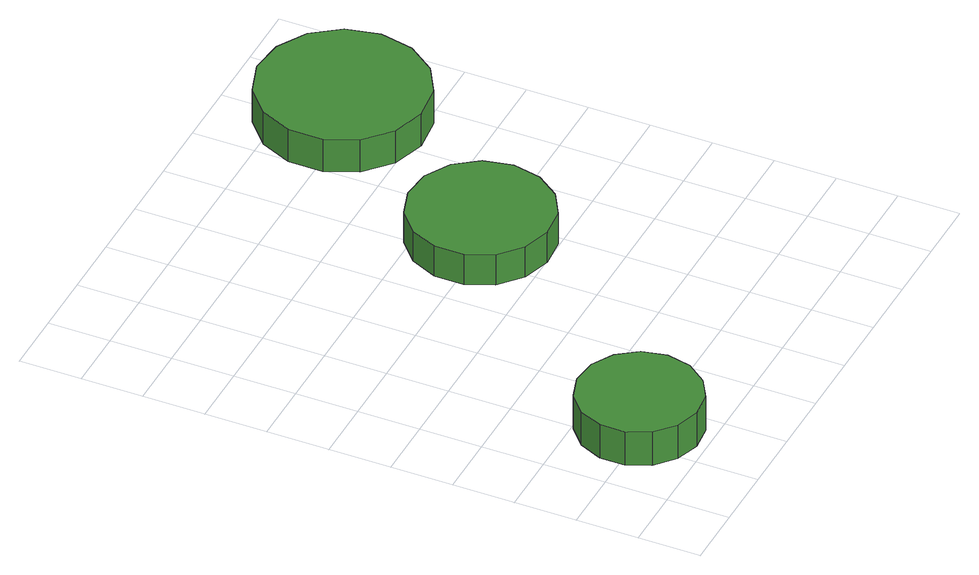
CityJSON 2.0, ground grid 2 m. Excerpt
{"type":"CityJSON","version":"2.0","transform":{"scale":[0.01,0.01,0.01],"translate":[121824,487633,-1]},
"CityObjects":{
"tree1":{"type":"SolitaryVegetationObject","attributes":{"function":"something"},"geometry":[{"type":"MultiSurface","lod":"1","boundaries":[[[0,1,2,3,4,5,6,7,8,9,10,11,12,13,14]],[[15,16,17,18,19,20,21,22,23,24,25,26,27,28,29]],[[0,29,28,1]],[[1,28,27,2]],[[2,27,26,3]],[[3,26,25,4]],[[4,25,24,5]],[[5,24,23,6]],[[6,23,22,7]],[[7,22,21,8]],[[8,21,20,9]],[[9,20,19,10]],[[10,19,18,11]],[[11,18,17,12]],[[12,17,16,13]],[[13,16,15,14]],[[14,15,29,0]]]}]},
"tree2":{"type":"SolitaryVegetationObject","attributes":{"function":"something"},"geometry":[{"type":"MultiSurface","lod":"1","boundaries":[[[30,31,32,33,34,35,36,37,38,39,40,41,42,43,44]],[[45,46,47,48,49,50,51,52,53,54,55,56,57,58,59]],[[30,59,58,31]],[[31,58,57,32]],[[32,57,56,33]],[[33,56,55,34]],[[34,55,54,35]],[[35,54,53,36]],[[36,53,52,37]],[[37,52,51,38]],[[38,51,50,39]],[[39,50,49,40]],[[40,49,48,41]],[[41,48,47,42]],[[42,47,46,43]],[[43,46,45,44]],[[44,45,59,30]]]}]},
"tree3":{"type":"SolitaryVegetationObject","attributes":{"function":"something"},"geometry":[{"type":"MultiSurface","lod":"1","boundaries":[[[60,61,62,63,64,65,66,67,68,69,70,71,72,73,74]],[[75,76,77,78,79,80,81,82,83,84,85,86,87,88,89]],[[60,89,88,61]],[[61,88,87,62]],[[62,87,86,63]],[[63,86,85,64]],[[64,85,84,65]],[[65,84,83,66]],[[66,83,82,67]],[[67,82,81,68]],[[68,81,80,69]],[[69,80,79,70]],[[70,79,78,71]],[[71,78,77,72]],[[72,77,76,73]],[[73,76,75,74]],[[74,75,89,60]]]}]}
},
"vertices":[
[485,224,207],[468,303,207],[420,369,207],[350,409,207],[270,418,207],[193,393,207],[133,339,207],[100,265,207],[100,184,207],[133,110,207],[193,56,207],[270,31,207],[350,39,207],[420,80,207],[468,145,207],[468,145,84],[420,80,84],[350,39,84],[270,31,84],[193,56,84],[133,110,84],[100,184,84],[100,265,84],[133,339,84],[193,393,84],[270,418,84],[350,409,84],[420,369,84],[468,303,84],[485,224,84],
[1129,1021,197],[1109,1114,197],[1054,1190,197],[972,1237,197],[878,1247,197],[788,1218,197],[718,1155,197],[680,1069,197],[680,974,197],[718,888,197],[788,825,197],[878,796,197],[972,805,197],[1054,853,197],[1109,929,197],[1109,929,86],[1054,853,86],[972,805,86],[878,796,86],[788,825,86],[718,888,86],[680,974,86],[680,1069,86],[718,1155,86],[788,1218,86],[878,1247,86],[972,1237,86],[1054,1190,86],[1109,1114,86],[1129,1021,86],
[1520,1631,207],[1497,1740,207],[1432,1829,207],[1336,1885,207],[1225,1897,207],[1119,1862,207],[1037,1788,207],[992,1686,207],[992,1575,207],[1037,1474,207],[1119,1400,207],[1225,1365,207],[1336,1377,207],[1432,1433,207],[1497,1522,207],[1497,1522,88],[1432,1433,88],[1336,1377,88],[1225,1365,88],[1119,1400,88],[1037,1474,88],[992,1575,88],[992,1686,88],[1037,1788,88],[1119,1862,88],[1225,1897,88],[1336,1885,88],[1432,1829,88],[1497,1740,88],[1520,1631,88]
]}
